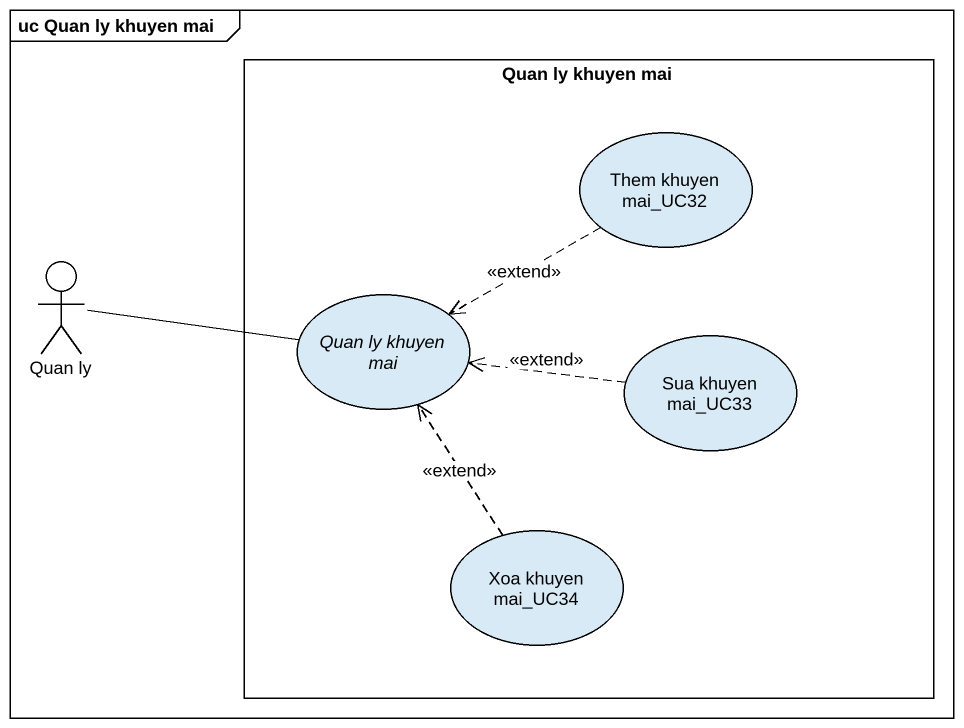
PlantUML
@startuml
mainframe uc Quan ly khuyen mai
rectangle "Quan ly khuyen mai" as Quan_ly_khuyen_mai {
  usecase "Them khuyen mai_UC32" as Them_khuyen_mai_UC32
  usecase "Quan ly khuyen mai" as Quan_ly_khuyen_mai_2
  usecase "Sua khuyen mai_UC33" as Sua_khuyen_mai_UC33
  usecase "Xoa khuyen mai_UC34" as Xoa_khuyen_mai_UC34
}
actor "Quan ly" as Quan_ly
Them_khuyen_mai_UC32 .left.> Quan_ly_khuyen_mai_2 : <<extend>>
Quan_ly -right- Quan_ly_khuyen_mai_2
Sua_khuyen_mai_UC33 .left.> Quan_ly_khuyen_mai_2 : <<extend>>
Xoa_khuyen_mai_UC34 .up.> Quan_ly_khuyen_mai_2 : <<extend>>
@enduml
